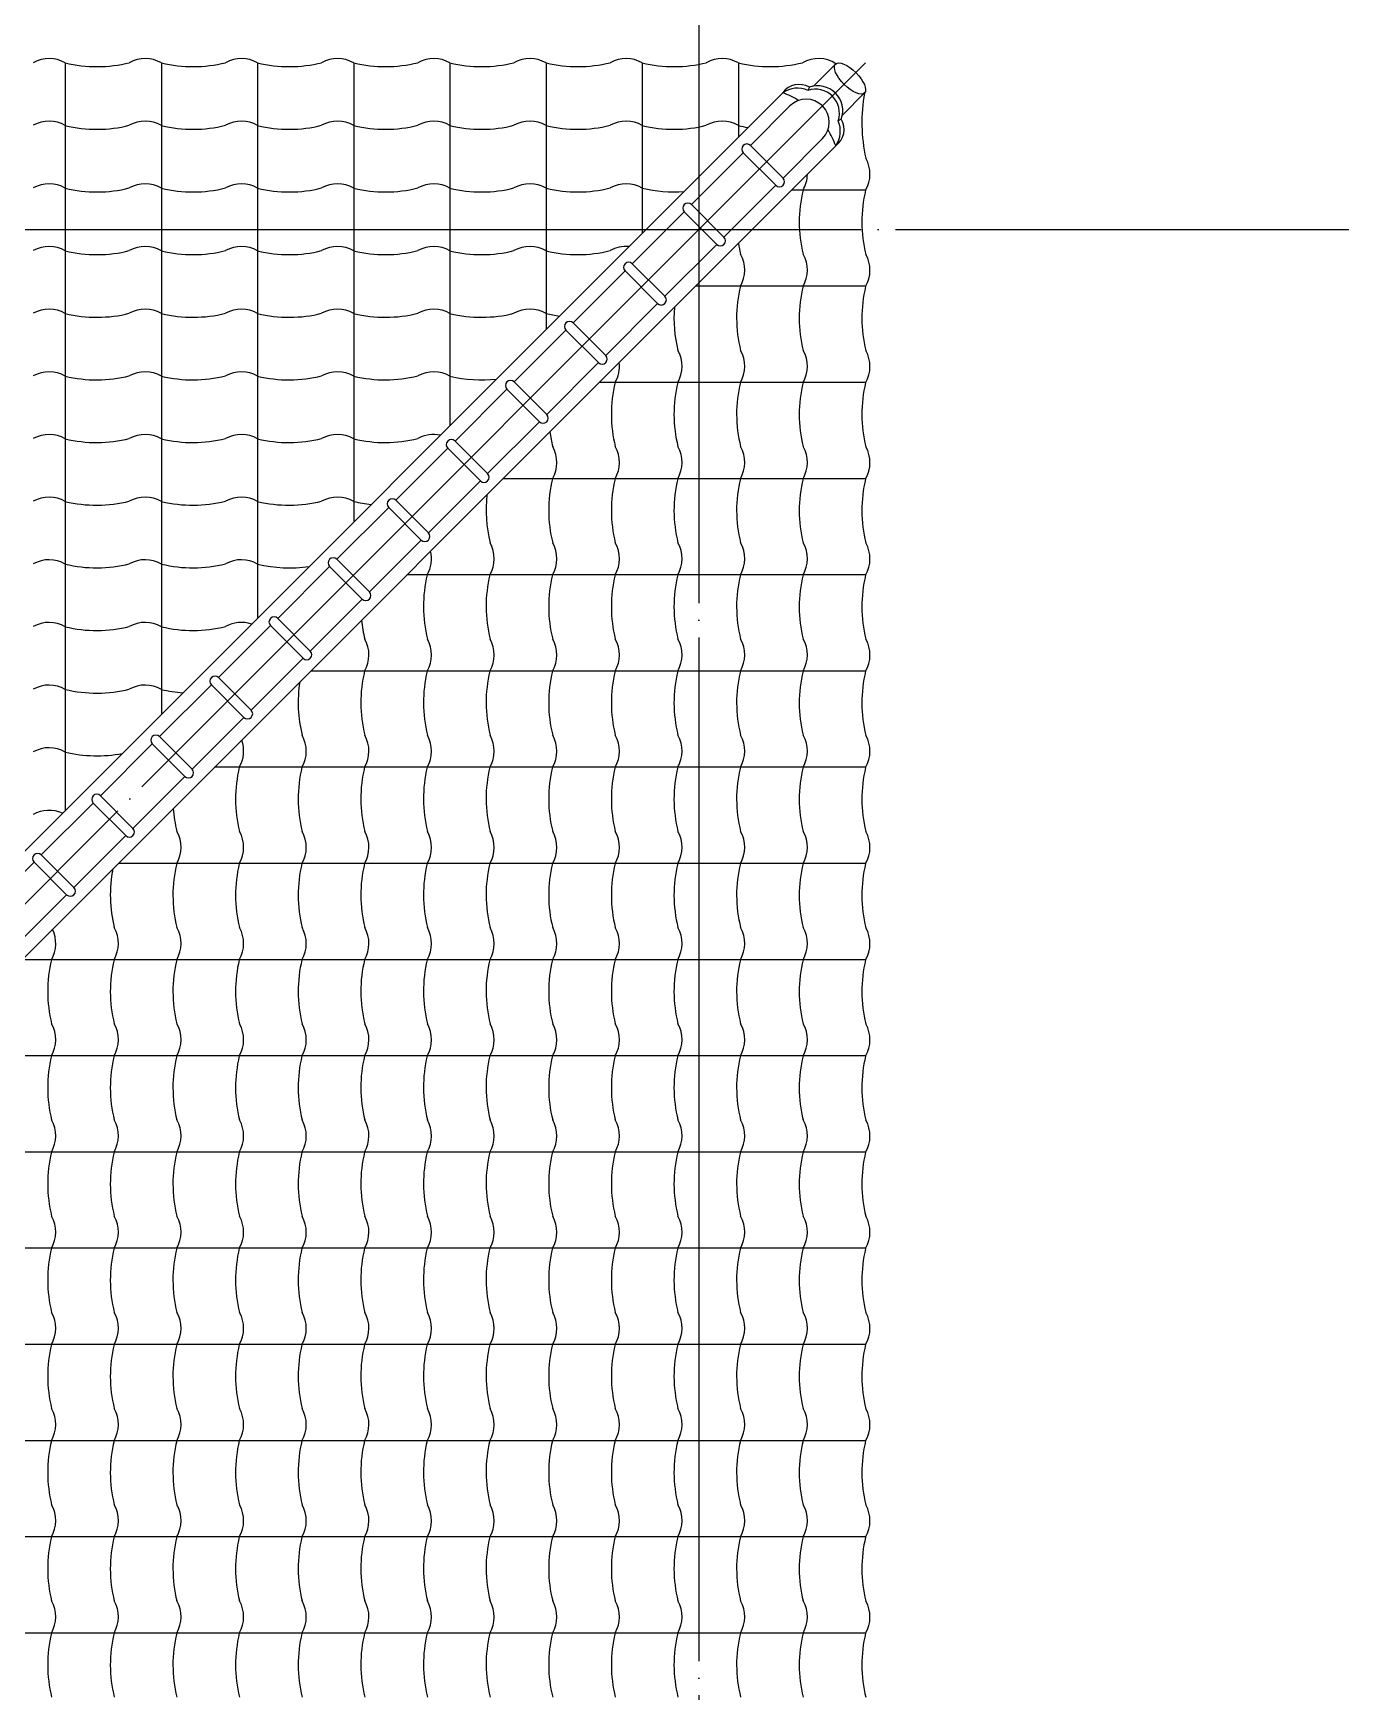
# Model space of a CAD drawing. Extents: x 383128 to 416768, y -129942 to -106182.
# Drawn here: x 408708 to 412565, y -118365 to -113504 of the extents above; entities that cross this region are included whole.
import ezdxf

# ---------------------------------------------------------------- set-up
doc = ezdxf.new("R2010")
doc.units = 0
doc.header["$LTSCALE"] = 50
doc.header["$MEASUREMENT"] = 0
doc.linetypes.add('CEN', pattern=[62, 60, -1, 0, -1])
for name, color, linetype in [('CEN', 1, 'CEN'), ('HAT', 5, 'CONTINUOUS'), ('WALLI', 4, 'CONTINUOUS'), ('WID', 4, 'CONTINUOUS')]:
    doc.layers.add(name, color=color, linetype=linetype)

msp = doc.modelspace()

# ---------------------------------------------------------------- linework, layer by layer
at = {"layer": 'CEN'}
for p, q in [((410659.96789, -112174.75505), (410659.96789, -124774.75505)), ((411148.52848, -113591.19446), (406264.96789, -118474.75505)), ((389534.96789, -114079.75505), (412564.96789, -114079.75505))]:
    msp.add_line(p, q, dxfattribs=at)
at = {"layer": 'HAT'}
for centre, radius, start, end in [((408754.70283, -113857.53961), 95.46458, 60.08643868, 119.16121863), ((408894.9398, -113391.61349), 394.21657, 256.41008733, 283.96702935), ((409036.60619, -113857.53961), 95.46458, 60.08643868, 119.16121863), ((409176.84316, -113391.61349), 394.21657, 256.41008733, 283.96702935), ((409318.50956, -113857.53961), 95.46458, 60.08643868, 119.16121863), ((409458.74652, -113391.61349), 394.21657, 256.41008733, 283.96702935), ((409600.41292, -113857.53961), 95.46458, 60.08643868, 119.16121863), ((409740.64988, -113391.61349), 394.21657, 256.41008733, 283.96702935), ((409882.31628, -113857.53961), 95.46458, 60.08643868, 119.16121863), ((410022.55325, -113391.61349), 394.21657, 256.41008733, 283.96702935), ((410164.21964, -113857.53961), 95.46458, 60.08643868, 119.16121863), ((410304.45661, -113391.61349), 394.21657, 256.41008733, 283.96702935), ((410446.123, -113857.53961), 95.46458, 60.08643868, 119.16121863), ((410586.35997, -113391.61349), 394.21657, 256.41008733, 283.96702935), ((410728.02636, -113857.53961), 95.46458, 60.08643868, 119.16121863), ((410868.26333, -113391.61349), 394.21657, 256.41008733, 260.56781732), ((410882.18333, -113916.48156), 95.46458, 330.08643868, 359.30133782), ((408754.70283, -114041.1381), 95.46458, 60.08643868, 119.16121863), ((408894.9398, -113575.21198), 394.21657, 256.41008733, 283.96702935), ((409036.60619, -114041.1381), 95.46458, 60.08643868, 119.16121863), ((409176.84316, -113575.21198), 394.21657, 256.41008733, 283.96702935), ((409318.50956, -114041.1381), 95.46458, 60.08643868, 119.16121863), ((409458.74652, -113575.21198), 394.21657, 256.41008733, 283.96702935), ((409600.41292, -114041.1381), 95.46458, 60.08643868, 119.16121863), ((409740.64988, -113575.21198), 394.21657, 256.41008733, 283.96702935), ((409882.31628, -114041.1381), 95.46458, 60.08643868, 119.16121863), ((410022.55325, -113575.21198), 394.21657, 256.41008733, 283.96702935), ((410164.21964, -114041.1381), 95.46458, 60.08643868, 119.16121863), ((410304.45661, -113575.21198), 394.21657, 256.41008733, 283.96702935), ((410446.123, -114041.1381), 95.46458, 60.08643868, 119.16121863), ((410586.35997, -113575.21198), 394.21657, 256.41008733, 274.28782497), ((411348.10945, -114056.71853), 394.21657, 166.41008733, 193.96702935), ((411164.51096, -114056.71853), 394.21657, 189.22212161, 193.96702935), ((408754.70283, -114224.73658), 95.46458, 60.08643868, 119.16121863), ((408894.9398, -113758.81046), 394.21657, 256.41008733, 283.96702935), ((409036.60619, -114224.73658), 95.46458, 60.08643868, 119.16121863), ((409176.84316, -113758.81046), 394.21657, 256.41008733, 283.96702935), ((409318.50956, -114224.73658), 95.46458, 60.08643868, 119.16121863), ((409458.74652, -113758.81046), 394.21657, 256.41008733, 283.96702935), ((409600.41292, -114224.73658), 95.46458, 60.08643868, 119.16121863), ((409740.64988, -113758.81046), 394.21657, 256.41008733, 283.96702935), ((409882.31628, -114224.73658), 95.46458, 60.08643868, 119.16121863), ((410022.55325, -113758.81046), 394.21657, 256.41008733, 283.96702935), ((410164.21964, -114224.73658), 95.46458, 60.08643868, 119.16121863), ((410304.45661, -113758.81046), 394.21657, 256.41008733, 283.96702935), ((410446.123, -114224.73658), 95.46458, 84.9552018, 119.16121863), ((410698.58485, -114198.38492), 95.46458, 330.08643868, 29.16121863), ((410882.18333, -114198.38492), 95.46458, 330.08643868, 29.16121863), ((411164.51096, -114338.62189), 394.21657, 166.41008733, 193.96702935), ((411348.10945, -114338.62189), 394.21657, 166.41008733, 193.96702935), ((408754.70283, -114408.33506), 95.46458, 60.08643868, 119.16121863), ((409036.60619, -114408.33506), 95.46458, 60.08643868, 119.16121863), ((409318.50956, -114408.33506), 95.46458, 60.08643868, 119.16121863), ((409600.41292, -114408.33506), 95.46458, 60.08643868, 119.16121863), ((409882.31628, -114408.33506), 95.46458, 60.08643868, 119.16121863), ((410164.21964, -114408.33506), 95.46458, 60.08643868, 119.16121863), ((410980.91248, -114338.62189), 394.21657, 175.44985476, 193.96702935), ((408894.9398, -113942.40895), 394.21657, 256.41008733, 283.96702935), ((409176.84316, -113942.40895), 394.21657, 256.41008733, 283.96702935), ((409458.74652, -113942.40895), 394.21657, 256.41008733, 283.96702935), ((409740.64988, -113942.40895), 394.21657, 256.41008733, 283.96702935), ((410022.55325, -113942.40895), 394.21657, 256.41008733, 283.96702935), ((410304.45661, -113942.40895), 394.21657, 256.41008733, 262.2291656), ((410514.98636, -114480.28828), 95.46458, 330.08643868, 29.16121863), ((410698.58485, -114480.28828), 95.46458, 330.08643868, 29.16121863), ((410882.18333, -114480.28828), 95.46458, 330.08643868, 29.16121863), ((408754.70283, -114591.93355), 95.46458, 60.08643868, 119.16121863), ((408894.9398, -114126.00743), 394.21657, 256.41008733, 283.96702935), ((409036.60619, -114591.93355), 95.46458, 60.08643868, 119.16121863), ((409176.84316, -114126.00743), 394.21657, 256.41008733, 283.96702935), ((409318.50956, -114591.93355), 95.46458, 60.08643868, 119.16121863), ((409458.74652, -114126.00743), 394.21657, 256.41008733, 283.96702935), ((409600.41292, -114591.93355), 95.46458, 60.08643868, 119.16121863), ((409740.64988, -114126.00743), 394.21657, 256.41008733, 283.96702935), ((409882.31628, -114591.93355), 95.46458, 60.08643868, 119.16121863), ((410022.55325, -114126.00743), 394.21657, 256.41008733, 276.38288586), ((410331.38788, -114480.28828), 95.46458, 330.08643868, 6.73482996), ((410797.31399, -114620.52525), 394.21657, 166.41008733, 193.96702935), ((410980.91248, -114620.52525), 394.21657, 166.41008733, 193.96702935), ((411164.51096, -114620.52525), 394.21657, 166.41008733, 193.96702935), ((411348.10945, -114620.52525), 394.21657, 166.41008733, 193.96702935), ((408754.70283, -114775.53203), 95.46458, 60.08643868, 119.16121863), ((408894.9398, -114309.60592), 394.21657, 256.41008733, 283.96702935), ((409036.60619, -114775.53203), 95.46458, 60.08643868, 119.16121863), ((409176.84316, -114309.60592), 394.21657, 256.41008733, 283.96702935), ((409318.50956, -114775.53203), 95.46458, 60.08643868, 119.16121863), ((409458.74652, -114309.60592), 394.21657, 256.41008733, 283.96702935), ((409600.41292, -114775.53203), 95.46458, 60.08643868, 119.16121863), ((409740.64988, -114309.60592), 394.21657, 256.41008733, 283.96702935), ((409882.31628, -114775.53203), 95.46458, 78.08029952, 119.16121863), ((410613.71551, -114620.52525), 394.21657, 187.55620997, 193.96702935), ((410147.78939, -114762.19164), 95.46458, 330.08643868, 29.16121863), ((410331.38788, -114762.19164), 95.46458, 330.08643868, 29.16121863), ((410514.98636, -114762.19164), 95.46458, 330.08643868, 29.16121863), ((410698.58485, -114762.19164), 95.46458, 330.08643868, 29.16121863), ((410882.18333, -114762.19164), 95.46458, 330.08643868, 29.16121863), ((410430.11703, -114902.42861), 394.21657, 173.34287122, 193.96702935), ((410613.71551, -114902.42861), 394.21657, 166.41008733, 193.96702935), ((410797.31399, -114902.42861), 394.21657, 166.41008733, 193.96702935), ((410980.91248, -114902.42861), 394.21657, 166.41008733, 193.96702935), ((411164.51096, -114902.42861), 394.21657, 166.41008733, 193.96702935), ((411348.10945, -114902.42861), 394.21657, 166.41008733, 193.96702935), ((408754.70283, -114959.13052), 95.46458, 60.08643868, 119.16121863), ((408894.9398, -114493.2044), 394.21657, 256.41008733, 283.96702935), ((409036.60619, -114959.13052), 95.46458, 60.08643868, 119.16121863), ((409176.84316, -114493.2044), 394.21657, 256.41008733, 283.96702935), ((409318.50956, -114959.13052), 95.46458, 60.08643868, 119.16121863), ((409458.74652, -114493.2044), 394.21657, 256.41008733, 283.96702935), ((409600.41292, -114959.13052), 95.46458, 60.08643868, 119.16121863), ((409740.64988, -114493.2044), 394.21657, 256.41008733, 263.92796529), ((409964.19091, -115044.09501), 95.46458, 330.08643868, 29.16121863), ((410147.78939, -115044.09501), 95.46458, 330.08643868, 29.16121863), ((410331.38788, -115044.09501), 95.46458, 330.08643868, 29.16121863), ((410514.98636, -115044.09501), 95.46458, 330.08643868, 29.16121863), ((410698.58485, -115044.09501), 95.46458, 330.08643868, 29.16121863), ((410882.18333, -115044.09501), 95.46458, 330.08643868, 29.16121863), ((408754.70283, -115142.729), 95.46458, 60.08643868, 119.16121863), ((409036.60619, -115142.729), 95.46458, 60.08643868, 119.16121863), ((409318.50956, -115142.729), 95.46458, 60.08643868, 119.16121863), ((409780.59242, -115044.09501), 95.46458, 330.08643868, 13.47118662), ((408894.9398, -114676.80288), 394.21657, 256.41008733, 283.96702935), ((409176.84316, -114676.80288), 394.21657, 256.41008733, 283.96702935), ((409458.74652, -114676.80288), 394.21657, 256.41008733, 278.57863097), ((410246.51854, -115184.33197), 394.21657, 166.41008733, 193.96702935), ((410430.11703, -115184.33197), 394.21657, 166.41008733, 193.96702935), ((410613.71551, -115184.33197), 394.21657, 166.41008733, 193.96702935), ((410797.31399, -115184.33197), 394.21657, 166.41008733, 193.96702935), ((410980.91248, -115184.33197), 394.21657, 166.41008733, 193.96702935), ((411164.51096, -115184.33197), 394.21657, 166.41008733, 193.96702935), ((411348.10945, -115184.33197), 394.21657, 166.41008733, 193.96702935), ((408754.70283, -115326.32749), 95.46458, 60.08643868, 119.16121863), ((408894.9398, -114860.40137), 394.21657, 256.41008733, 283.96702935), ((409036.60619, -115326.32749), 95.46458, 60.08643868, 119.16121863), ((409176.84316, -114860.40137), 394.21657, 256.41008733, 283.96702935), ((409318.50956, -115326.32749), 95.46458, 71.70771678, 119.16121863), ((410062.92006, -115184.33197), 394.21657, 185.85233788, 193.96702935), ((409596.99394, -115325.99837), 95.46458, 330.08643868, 29.16121863), ((409780.59242, -115325.99837), 95.46458, 330.08643868, 29.16121863), ((409964.19091, -115325.99837), 95.46458, 330.08643868, 29.16121863), ((410147.78939, -115325.99837), 95.46458, 330.08643868, 29.16121863), ((410331.38788, -115325.99837), 95.46458, 330.08643868, 29.16121863), ((410514.98636, -115325.99837), 95.46458, 330.08643868, 29.16121863), ((410698.58485, -115325.99837), 95.46458, 330.08643868, 29.16121863), ((410882.18333, -115325.99837), 95.46458, 330.08643868, 29.16121863), ((410062.92006, -115466.23534), 394.21657, 166.41008733, 193.96702935), ((410246.51854, -115466.23534), 394.21657, 166.41008733, 193.96702935), ((410430.11703, -115466.23534), 394.21657, 166.41008733, 193.96702935), ((410613.71551, -115466.23534), 394.21657, 166.41008733, 193.96702935), ((410797.31399, -115466.23534), 394.21657, 166.41008733, 193.96702935), ((410980.91248, -115466.23534), 394.21657, 166.41008733, 193.96702935), ((411164.51096, -115466.23534), 394.21657, 166.41008733, 193.96702935), ((411348.10945, -115466.23534), 394.21657, 166.41008733, 193.96702935), ((408754.70283, -115509.92597), 95.46458, 60.08643868, 119.16121863), ((408894.9398, -115043.99985), 394.21657, 256.41008733, 283.96702935), ((409036.60619, -115509.92597), 95.46458, 60.08643868, 119.16121863), ((409176.84316, -115043.99985), 394.21657, 256.41008733, 265.66847489), ((409879.32157, -115466.23534), 394.21657, 171.13296679, 193.96702935), ((409229.79697, -115607.90173), 95.46458, 330.08643868, 19.75101553), ((409413.39546, -115607.90173), 95.46458, 330.08643868, 29.16121863), ((409596.99394, -115607.90173), 95.46458, 330.08643868, 29.16121863), ((409780.59242, -115607.90173), 95.46458, 330.08643868, 29.16121863), ((409964.19091, -115607.90173), 95.46458, 330.08643868, 29.16121863), ((410147.78939, -115607.90173), 95.46458, 330.08643868, 29.16121863), ((410331.38788, -115607.90173), 95.46458, 330.08643868, 29.16121863), ((410514.98636, -115607.90173), 95.46458, 330.08643868, 29.16121863), ((410698.58485, -115607.90173), 95.46458, 330.08643868, 29.16121863), ((410882.18333, -115607.90173), 95.46458, 330.08643868, 29.16121863), ((408754.70283, -115693.52445), 95.46458, 60.08643868, 119.16121863), ((408894.9398, -115227.59834), 394.21657, 256.41008733, 280.89493332), ((409695.72309, -115748.1387), 394.21657, 166.41008733, 193.96702935), ((409879.32157, -115748.1387), 394.21657, 166.41008733, 193.96702935), ((410062.92006, -115748.1387), 394.21657, 166.41008733, 193.96702935), ((410246.51854, -115748.1387), 394.21657, 166.41008733, 193.96702935), ((410430.11703, -115748.1387), 394.21657, 166.41008733, 193.96702935), ((410613.71551, -115748.1387), 394.21657, 166.41008733, 193.96702935), ((410797.31399, -115748.1387), 394.21657, 166.41008733, 193.96702935), ((410980.91248, -115748.1387), 394.21657, 166.41008733, 193.96702935), ((411164.51096, -115748.1387), 394.21657, 166.41008733, 193.96702935), ((411348.10945, -115748.1387), 394.21657, 166.41008733, 193.96702935), ((409512.12461, -115748.1387), 394.21657, 184.1061646, 193.96702935), ((408754.70283, -115877.12294), 95.46458, 65.67488357, 119.16121863), ((409046.19849, -115889.80509), 95.46458, 330.08643868, 29.16121863), ((409229.79697, -115889.80509), 95.46458, 330.08643868, 29.16121863), ((409413.39546, -115889.80509), 95.46458, 330.08643868, 29.16121863), ((409596.99394, -115889.80509), 95.46458, 330.08643868, 29.16121863), ((409780.59242, -115889.80509), 95.46458, 330.08643868, 29.16121863), ((409964.19091, -115889.80509), 95.46458, 330.08643868, 29.16121863), ((410147.78939, -115889.80509), 95.46458, 330.08643868, 29.16121863), ((410331.38788, -115889.80509), 95.46458, 330.08643868, 29.16121863), ((410514.98636, -115889.80509), 95.46458, 330.08643868, 29.16121863), ((410698.58485, -115889.80509), 95.46458, 330.08643868, 29.16121863), ((410882.18333, -115889.80509), 95.46458, 330.08643868, 29.16121863), ((409328.52612, -116030.04206), 394.21657, 168.79952584, 193.96702935), ((409512.12461, -116030.04206), 394.21657, 166.41008733, 193.96702935), ((409695.72309, -116030.04206), 394.21657, 166.41008733, 193.96702935), ((409879.32157, -116030.04206), 394.21657, 166.41008733, 193.96702935), ((410062.92006, -116030.04206), 394.21657, 166.41008733, 193.96702935), ((410246.51854, -116030.04206), 394.21657, 166.41008733, 193.96702935), ((410430.11703, -116030.04206), 394.21657, 166.41008733, 193.96702935), ((410613.71551, -116030.04206), 394.21657, 166.41008733, 193.96702935), ((410797.31399, -116030.04206), 394.21657, 166.41008733, 193.96702935), ((410980.91248, -116030.04206), 394.21657, 166.41008733, 193.96702935), ((411164.51096, -116030.04206), 394.21657, 166.41008733, 193.96702935), ((411348.10945, -116030.04206), 394.21657, 166.41008733, 193.96702935), ((408679.00152, -116171.70845), 95.46458, 330.08643868, 25.72041198), ((408862.6, -116171.70845), 95.46458, 330.08643868, 29.16121863), ((409046.19849, -116171.70845), 95.46458, 330.08643868, 29.16121863), ((409229.79697, -116171.70845), 95.46458, 330.08643868, 29.16121863), ((409413.39546, -116171.70845), 95.46458, 330.08643868, 29.16121863), ((409596.99394, -116171.70845), 95.46458, 330.08643868, 29.16121863), ((409780.59242, -116171.70845), 95.46458, 330.08643868, 29.16121863), ((409964.19091, -116171.70845), 95.46458, 330.08643868, 29.16121863), ((410147.78939, -116171.70845), 95.46458, 330.08643868, 29.16121863), ((410331.38788, -116171.70845), 95.46458, 330.08643868, 29.16121863), ((410514.98636, -116171.70845), 95.46458, 330.08643868, 29.16121863), ((410698.58485, -116171.70845), 95.46458, 330.08643868, 29.16121863), ((410882.18333, -116171.70845), 95.46458, 330.08643868, 29.16121863), ((409144.92764, -116311.94542), 394.21657, 166.41008733, 193.96702935), ((409328.52612, -116311.94542), 394.21657, 166.41008733, 193.96702935), ((409512.12461, -116311.94542), 394.21657, 166.41008733, 193.96702935), ((409695.72309, -116311.94542), 394.21657, 166.41008733, 193.96702935), ((409879.32157, -116311.94542), 394.21657, 166.41008733, 193.96702935), ((410062.92006, -116311.94542), 394.21657, 166.41008733, 193.96702935), ((410246.51854, -116311.94542), 394.21657, 166.41008733, 193.96702935), ((410430.11703, -116311.94542), 394.21657, 166.41008733, 193.96702935), ((410613.71551, -116311.94542), 394.21657, 166.41008733, 193.96702935), ((410797.31399, -116311.94542), 394.21657, 166.41008733, 193.96702935), ((410980.91248, -116311.94542), 394.21657, 166.41008733, 193.96702935), ((411164.51096, -116311.94542), 394.21657, 166.41008733, 193.96702935), ((411348.10945, -116311.94542), 394.21657, 166.41008733, 193.96702935), ((408679.00152, -116453.61182), 95.46458, 330.08643868, 29.16121863), ((408862.6, -116453.61182), 95.46458, 330.08643868, 29.16121863), ((409046.19849, -116453.61182), 95.46458, 330.08643868, 29.16121863), ((409229.79697, -116453.61182), 95.46458, 330.08643868, 29.16121863), ((409413.39546, -116453.61182), 95.46458, 330.08643868, 29.16121863), ((409596.99394, -116453.61182), 95.46458, 330.08643868, 29.16121863), ((409780.59242, -116453.61182), 95.46458, 330.08643868, 29.16121863), ((409964.19091, -116453.61182), 95.46458, 330.08643868, 29.16121863), ((410147.78939, -116453.61182), 95.46458, 330.08643868, 29.16121863), ((410331.38788, -116453.61182), 95.46458, 330.08643868, 29.16121863), ((410514.98636, -116453.61182), 95.46458, 330.08643868, 29.16121863), ((410698.58485, -116453.61182), 95.46458, 330.08643868, 29.16121863), ((410882.18333, -116453.61182), 95.46458, 330.08643868, 29.16121863), ((409144.92764, -116593.84878), 394.21657, 166.41008733, 193.96702935), ((409328.52612, -116593.84878), 394.21657, 166.41008733, 193.96702935), ((409512.12461, -116593.84878), 394.21657, 166.41008733, 193.96702935), ((409695.72309, -116593.84878), 394.21657, 166.41008733, 193.96702935), ((409879.32157, -116593.84878), 394.21657, 166.41008733, 193.96702935), ((410062.92006, -116593.84878), 394.21657, 166.41008733, 193.96702935), ((410246.51854, -116593.84878), 394.21657, 166.41008733, 193.96702935), ((410430.11703, -116593.84878), 394.21657, 166.41008733, 193.96702935), ((410613.71551, -116593.84878), 394.21657, 166.41008733, 193.96702935), ((410797.31399, -116593.84878), 394.21657, 166.41008733, 193.96702935), ((410980.91248, -116593.84878), 394.21657, 166.41008733, 193.96702935), ((411164.51096, -116593.84878), 394.21657, 166.41008733, 193.96702935), ((411348.10945, -116593.84878), 394.21657, 166.41008733, 193.96702935), ((408679.00152, -116735.51518), 95.46458, 330.08643868, 29.16121863), ((408862.6, -116735.51518), 95.46458, 330.08643868, 29.16121863), ((409046.19849, -116735.51518), 95.46458, 330.08643868, 29.16121863), ((409229.79697, -116735.51518), 95.46458, 330.08643868, 29.16121863), ((409413.39546, -116735.51518), 95.46458, 330.08643868, 29.16121863), ((409596.99394, -116735.51518), 95.46458, 330.08643868, 29.16121863), ((409780.59242, -116735.51518), 95.46458, 330.08643868, 29.16121863), ((409964.19091, -116735.51518), 95.46458, 330.08643868, 29.16121863), ((410147.78939, -116735.51518), 95.46458, 330.08643868, 29.16121863), ((410331.38788, -116735.51518), 95.46458, 330.08643868, 29.16121863), ((410514.98636, -116735.51518), 95.46458, 330.08643868, 29.16121863), ((410698.58485, -116735.51518), 95.46458, 330.08643868, 29.16121863), ((410882.18333, -116735.51518), 95.46458, 330.08643868, 29.16121863), ((409144.92764, -116875.75214), 394.21657, 166.41008733, 193.96702935), ((409328.52612, -116875.75214), 394.21657, 166.41008733, 193.96702935), ((409512.12461, -116875.75214), 394.21657, 166.41008733, 193.96702935), ((409695.72309, -116875.75214), 394.21657, 166.41008733, 193.96702935), ((409879.32157, -116875.75214), 394.21657, 166.41008733, 193.96702935), ((410062.92006, -116875.75214), 394.21657, 166.41008733, 193.96702935), ((410246.51854, -116875.75214), 394.21657, 166.41008733, 193.96702935), ((410430.11703, -116875.75214), 394.21657, 166.41008733, 193.96702935), ((410613.71551, -116875.75214), 394.21657, 166.41008733, 193.96702935), ((410797.31399, -116875.75214), 394.21657, 166.41008733, 193.96702935), ((410980.91248, -116875.75214), 394.21657, 166.41008733, 193.96702935), ((411164.51096, -116875.75214), 394.21657, 166.41008733, 193.96702935), ((411348.10945, -116875.75214), 394.21657, 166.41008733, 193.96702935), ((408679.00152, -117017.41854), 95.46458, 330.08643868, 29.16121863), ((408862.6, -117017.41854), 95.46458, 330.08643868, 29.16121863), ((409046.19849, -117017.41854), 95.46458, 330.08643868, 29.16121863), ((409229.79697, -117017.41854), 95.46458, 330.08643868, 29.16121863), ((409413.39546, -117017.41854), 95.46458, 330.08643868, 29.16121863), ((409596.99394, -117017.41854), 95.46458, 330.08643868, 29.16121863), ((409780.59242, -117017.41854), 95.46458, 330.08643868, 29.16121863), ((409964.19091, -117017.41854), 95.46458, 330.08643868, 29.16121863), ((410147.78939, -117017.41854), 95.46458, 330.08643868, 29.16121863), ((410331.38788, -117017.41854), 95.46458, 330.08643868, 29.16121863), ((410514.98636, -117017.41854), 95.46458, 330.08643868, 29.16121863), ((410698.58485, -117017.41854), 95.46458, 330.08643868, 29.16121863), ((410882.18333, -117017.41854), 95.46458, 330.08643868, 29.16121863), ((409144.92764, -117157.65551), 394.21657, 166.41008733, 193.96702935), ((409328.52612, -117157.65551), 394.21657, 166.41008733, 193.96702935), ((409512.12461, -117157.65551), 394.21657, 166.41008733, 193.96702935), ((409695.72309, -117157.65551), 394.21657, 166.41008733, 193.96702935), ((409879.32157, -117157.65551), 394.21657, 166.41008733, 193.96702935), ((410062.92006, -117157.65551), 394.21657, 166.41008733, 193.96702935), ((410246.51854, -117157.65551), 394.21657, 166.41008733, 193.96702935), ((410430.11703, -117157.65551), 394.21657, 166.41008733, 193.96702935), ((410613.71551, -117157.65551), 394.21657, 166.41008733, 193.96702935), ((410797.31399, -117157.65551), 394.21657, 166.41008733, 193.96702935), ((410980.91248, -117157.65551), 394.21657, 166.41008733, 193.96702935), ((411164.51096, -117157.65551), 394.21657, 166.41008733, 193.96702935), ((411348.10945, -117157.65551), 394.21657, 166.41008733, 193.96702935), ((408679.00152, -117299.3219), 95.46458, 330.08643868, 29.16121863), ((408862.6, -117299.3219), 95.46458, 330.08643868, 29.16121863), ((409046.19849, -117299.3219), 95.46458, 330.08643868, 29.16121863), ((409229.79697, -117299.3219), 95.46458, 330.08643868, 29.16121863), ((409413.39546, -117299.3219), 95.46458, 330.08643868, 29.16121863), ((409596.99394, -117299.3219), 95.46458, 330.08643868, 29.16121863), ((409780.59242, -117299.3219), 95.46458, 330.08643868, 29.16121863), ((409964.19091, -117299.3219), 95.46458, 330.08643868, 29.16121863), ((410147.78939, -117299.3219), 95.46458, 330.08643868, 29.16121863), ((410331.38788, -117299.3219), 95.46458, 330.08643868, 29.16121863), ((410514.98636, -117299.3219), 95.46458, 330.08643868, 29.16121863), ((410698.58485, -117299.3219), 95.46458, 330.08643868, 29.16121863), ((410882.18333, -117299.3219), 95.46458, 330.08643868, 29.16121863), ((409144.92764, -117439.55887), 394.21657, 166.41008733, 193.96702935), ((409328.52612, -117439.55887), 394.21657, 166.41008733, 193.96702935), ((409512.12461, -117439.55887), 394.21657, 166.41008733, 193.96702935), ((409695.72309, -117439.55887), 394.21657, 166.41008733, 193.96702935), ((409879.32157, -117439.55887), 394.21657, 166.41008733, 193.96702935), ((410062.92006, -117439.55887), 394.21657, 166.41008733, 193.96702935), ((410246.51854, -117439.55887), 394.21657, 166.41008733, 193.96702935), ((410430.11703, -117439.55887), 394.21657, 166.41008733, 193.96702935), ((410613.71551, -117439.55887), 394.21657, 166.41008733, 193.96702935), ((410797.31399, -117439.55887), 394.21657, 166.41008733, 193.96702935), ((410980.91248, -117439.55887), 394.21657, 166.41008733, 193.96702935), ((411164.51096, -117439.55887), 394.21657, 166.41008733, 193.96702935), ((411348.10945, -117439.55887), 394.21657, 166.41008733, 193.96702935), ((408679.00152, -117581.22526), 95.46458, 330.08643868, 29.16121863), ((408862.6, -117581.22526), 95.46458, 330.08643868, 29.16121863), ((409046.19849, -117581.22526), 95.46458, 330.08643868, 29.16121863), ((409229.79697, -117581.22526), 95.46458, 330.08643868, 29.16121863), ((409413.39546, -117581.22526), 95.46458, 330.08643868, 29.16121863), ((409596.99394, -117581.22526), 95.46458, 330.08643868, 29.16121863), ((409780.59242, -117581.22526), 95.46458, 330.08643868, 29.16121863), ((409964.19091, -117581.22526), 95.46458, 330.08643868, 29.16121863), ((410147.78939, -117581.22526), 95.46458, 330.08643868, 29.16121863), ((410331.38788, -117581.22526), 95.46458, 330.08643868, 29.16121863), ((410514.98636, -117581.22526), 95.46458, 330.08643868, 29.16121863), ((410698.58485, -117581.22526), 95.46458, 330.08643868, 29.16121863), ((410882.18333, -117581.22526), 95.46458, 330.08643868, 29.16121863), ((409144.92764, -117721.46223), 394.21657, 166.41008733, 193.96702935), ((409328.52612, -117721.46223), 394.21657, 166.41008733, 193.96702935), ((409512.12461, -117721.46223), 394.21657, 166.41008733, 193.96702935), ((409695.72309, -117721.46223), 394.21657, 166.41008733, 193.96702935), ((409879.32157, -117721.46223), 394.21657, 166.41008733, 193.96702935), ((410062.92006, -117721.46223), 394.21657, 166.41008733, 193.96702935), ((410246.51854, -117721.46223), 394.21657, 166.41008733, 193.96702935), ((410430.11703, -117721.46223), 394.21657, 166.41008733, 193.96702935), ((410613.71551, -117721.46223), 394.21657, 166.41008733, 193.96702935), ((410797.31399, -117721.46223), 394.21657, 166.41008733, 193.96702935), ((410980.91248, -117721.46223), 394.21657, 166.41008733, 193.96702935), ((411164.51096, -117721.46223), 394.21657, 166.41008733, 193.96702935), ((411348.10945, -117721.46223), 394.21657, 166.41008733, 193.96702935), ((408679.00152, -117863.12862), 95.46458, 330.08643868, 29.16121863), ((408862.6, -117863.12862), 95.46458, 330.08643868, 29.16121863), ((409046.19849, -117863.12862), 95.46458, 330.08643868, 29.16121863), ((409229.79697, -117863.12862), 95.46458, 330.08643868, 29.16121863), ((409413.39546, -117863.12862), 95.46458, 330.08643868, 29.16121863), ((409596.99394, -117863.12862), 95.46458, 330.08643868, 29.16121863), ((409780.59242, -117863.12862), 95.46458, 330.08643868, 29.16121863), ((409964.19091, -117863.12862), 95.46458, 330.08643868, 29.16121863), ((410147.78939, -117863.12862), 95.46458, 330.08643868, 29.16121863), ((410331.38788, -117863.12862), 95.46458, 330.08643868, 29.16121863), ((410514.98636, -117863.12862), 95.46458, 330.08643868, 29.16121863), ((410698.58485, -117863.12862), 95.46458, 330.08643868, 29.16121863), ((410882.18333, -117863.12862), 95.46458, 330.08643868, 29.16121863), ((409144.92764, -118003.36559), 394.21657, 166.41008733, 193.96702935), ((409328.52612, -118003.36559), 394.21657, 166.41008733, 193.96702935), ((409512.12461, -118003.36559), 394.21657, 166.41008733, 193.96702935), ((409695.72309, -118003.36559), 394.21657, 166.41008733, 193.96702935), ((409879.32157, -118003.36559), 394.21657, 166.41008733, 193.96702935), ((410062.92006, -118003.36559), 394.21657, 166.41008733, 193.96702935), ((410246.51854, -118003.36559), 394.21657, 166.41008733, 193.96702935), ((410430.11703, -118003.36559), 394.21657, 166.41008733, 193.96702935), ((410613.71551, -118003.36559), 394.21657, 166.41008733, 193.96702935), ((410797.31399, -118003.36559), 394.21657, 166.41008733, 193.96702935), ((410980.91248, -118003.36559), 394.21657, 166.41008733, 193.96702935), ((411164.51096, -118003.36559), 394.21657, 166.41008733, 193.96702935), ((411348.10945, -118003.36559), 394.21657, 166.41008733, 193.96702935), ((408679.00152, -118145.03199), 95.46458, 330.08643868, 29.16121863), ((408862.6, -118145.03199), 95.46458, 330.08643868, 29.16121863), ((409046.19849, -118145.03199), 95.46458, 330.08643868, 29.16121863), ((409229.79697, -118145.03199), 95.46458, 330.08643868, 29.16121863), ((409413.39546, -118145.03199), 95.46458, 330.08643868, 29.16121863), ((409596.99394, -118145.03199), 95.46458, 330.08643868, 29.16121863), ((409780.59242, -118145.03199), 95.46458, 330.08643868, 29.16121863), ((409964.19091, -118145.03199), 95.46458, 330.08643868, 29.16121863), ((410147.78939, -118145.03199), 95.46458, 330.08643868, 29.16121863), ((410331.38788, -118145.03199), 95.46458, 330.08643868, 29.16121863), ((410514.98636, -118145.03199), 95.46458, 330.08643868, 29.16121863), ((410698.58485, -118145.03199), 95.46458, 330.08643868, 29.16121863), ((410882.18333, -118145.03199), 95.46458, 330.08643868, 29.16121863), ((409144.92764, -118285.26895), 394.21657, 166.41008733, 193.96702935), ((409328.52612, -118285.26895), 394.21657, 166.41008733, 193.96702935), ((409512.12461, -118285.26895), 394.21657, 166.41008733, 193.96702935), ((409695.72309, -118285.26895), 394.21657, 166.41008733, 193.96702935), ((409879.32157, -118285.26895), 394.21657, 166.41008733, 193.96702935), ((410062.92006, -118285.26895), 394.21657, 166.41008733, 193.96702935), ((410246.51854, -118285.26895), 394.21657, 166.41008733, 193.96702935), ((410430.11703, -118285.26895), 394.21657, 166.41008733, 193.96702935), ((410613.71551, -118285.26895), 394.21657, 166.41008733, 193.96702935), ((410797.31399, -118285.26895), 394.21657, 166.41008733, 193.96702935), ((410980.91248, -118285.26895), 394.21657, 166.41008733, 193.96702935), ((411164.51096, -118285.26895), 394.21657, 166.41008733, 193.96702935), ((411348.10945, -118285.26895), 394.21657, 166.41008733, 193.96702935)]:
    msp.add_arc(centre, radius, start, end, dxfattribs=at)
at = {"layer": 'WALLI'}
for p, q in [((410905.43757, -113678.72188), (406219.4044, -118364.75505)), ((410983.50699, -113662.70098), (410979.11146, -113671.68314)), ((410926.7713, -113717.49223), (410811.00646, -113833.25707)), ((411077.02197, -113756.21595), (411068.0398, -113760.61148)), ((411061.00106, -113834.28538), (406530.53138, -118364.75505)), ((410811.00646, -113833.25707), (410906.46588, -113928.71648)), ((411022.23071, -113812.95164), (410906.46588, -113928.71648)), ((410789.79326, -113854.47027), (410637.7653, -114006.49823)), ((410789.79326, -113854.47027), (410885.25267, -113949.92969)), ((410885.25267, -113949.92969), (410733.22471, -114101.95764)), ((410616.5521, -114027.71143), (410464.52414, -114179.73939)), ((410616.5521, -114027.71143), (410712.01151, -114123.17085)), ((410637.7653, -114006.49823), (410733.22471, -114101.95764)), ((410712.01151, -114123.17085), (410559.98355, -114275.1988)), ((410443.31093, -114200.95259), (410291.28298, -114352.98055)), ((410443.31093, -114200.95259), (410538.77035, -114296.41201)), ((410464.52414, -114179.73939), (410559.98355, -114275.1988)), ((410538.77035, -114296.41201), (410386.74239, -114448.43997)), ((410291.28298, -114352.98055), (410386.74239, -114448.43997)), ((410270.06977, -114374.19375), (410118.04181, -114526.22171)), ((410270.06977, -114374.19375), (410365.52919, -114469.65317)), ((410365.52919, -114469.65317), (410213.50123, -114621.68113)), ((410096.82861, -114547.43492), (409944.80065, -114699.46287)), ((410096.82861, -114547.43492), (410192.28803, -114642.89433)), ((410118.04181, -114526.22171), (410213.50123, -114621.68113)), ((410192.28803, -114642.89433), (410040.26007, -114794.92229)), ((409944.80065, -114699.46287), (410040.26007, -114794.92229)), ((409923.58745, -114720.67608), (409771.55949, -114872.70403)), ((409923.58745, -114720.67608), (410019.04687, -114816.13549)), ((410019.04687, -114816.13549), (409867.01891, -114968.16345)), ((409750.34629, -114893.91724), (409598.31833, -115045.9452)), ((409750.34629, -114893.91724), (409845.8057, -114989.37665)), ((409771.55949, -114872.70403), (409867.01891, -114968.16345)), ((409845.8057, -114989.37665), (409693.77775, -115141.40461)), ((409598.31833, -115045.9452), (409693.77775, -115141.40461)), ((409577.10513, -115067.1584), (409425.07717, -115219.18636)), ((409577.10513, -115067.1584), (409672.56454, -115162.61782)), ((409672.56454, -115162.61782), (409520.53658, -115314.64577)), ((409403.86397, -115240.39956), (409251.83601, -115392.42752)), ((409403.86397, -115240.39956), (409499.32338, -115335.85898)), ((409425.07717, -115219.18636), (409520.53658, -115314.64577)), ((409499.32338, -115335.85898), (409347.29542, -115487.88693)), ((409230.6228, -115413.64072), (409078.59485, -115565.66868)), ((409230.6228, -115413.64072), (409326.08222, -115509.10014)), ((409251.83601, -115392.42752), (409347.29542, -115487.88693)), ((409326.08222, -115509.10014), (409174.05426, -115661.1281)), ((409078.59485, -115565.66868), (409174.05426, -115661.1281)), ((409057.38164, -115586.88188), (408905.35368, -115738.90984)), ((409057.38164, -115586.88188), (409152.84106, -115682.3413)), ((409152.84106, -115682.3413), (409000.8131, -115834.36926)), ((408884.14048, -115760.12305), (408732.11252, -115912.151)), ((408884.14048, -115760.12305), (408979.5999, -115855.58246)), ((408905.35368, -115738.90984), (409000.8131, -115834.36926)), ((408979.5999, -115855.58246), (408827.57194, -116007.61042)), ((408732.11252, -115912.151), (408827.57194, -116007.61042)), ((408710.89932, -115933.36421), (408558.87136, -116085.39216)), ((408710.89932, -115933.36421), (408806.35874, -116028.82362)), ((408806.35874, -116028.82362), (408654.33078, -116180.85158))]:
    msp.add_line(p, q, dxfattribs=at)
for centre, radius, start, end in [((410953.26323, -113713.54948), 59.16295, 59.25659034, 143.93715056), ((410948.68831, -113742.33521), 76.92388, 66.70303831, 124.21181091), ((410815.53235, -113924.19059), 261.41507, 58.43528651, 69.88426928), ((411001.39611, -113738.32684), 70.27081, 341.51084156, 108.48915844), ((411008.46539, -113731.25755), 72.95838, 339.99568407, 110.00431594), ((410974.50101, -113765.22194), 67.5, 315, 135), ((410815.53235, -113924.19059), 261.41507, 20.11573072, 31.56471349), ((411026.17346, -113786.45971), 59.16295, 306.06284944, 30.74340966), ((410997.38773, -113791.03463), 76.92388, 325.78818909, 23.29696169), ((410800.39986, -113843.86367), 15, 45, 225), ((410895.85927, -113939.32308), 15, 225, 45), ((410627.1587, -114017.10483), 15, 45, 225), ((410722.61811, -114112.56425), 15, 225, 45), ((410453.91754, -114190.34599), 15, 45, 225), ((410549.37695, -114285.80541), 15, 225, 45), ((410280.67637, -114363.58715), 15, 45, 225), ((410376.13579, -114459.04657), 15, 225, 45), ((410107.43521, -114536.82831), 15, 45, 225), ((410202.89463, -114632.28773), 15, 225, 45), ((409934.19405, -114710.06948), 15, 45, 225), ((410029.65347, -114805.52889), 15, 225, 45), ((409760.95289, -114883.31064), 15, 45, 225), ((409856.41231, -114978.77005), 15, 225, 45), ((409587.71173, -115056.5518), 15, 45, 225), ((409683.17114, -115152.01121), 15, 225, 45), ((409414.47057, -115229.79296), 15, 45, 225), ((409509.92998, -115325.25237), 15, 225, 45), ((409241.22941, -115403.03412), 15, 45, 225), ((409336.68882, -115498.49354), 15, 225, 45), ((409067.98824, -115576.27528), 15, 45, 225), ((409163.44766, -115671.7347), 15, 225, 45), ((408894.74708, -115749.51644), 15, 45, 225), ((408990.2065, -115844.97586), 15, 225, 45), ((408721.50592, -115922.7576), 15, 45, 225), ((408816.96534, -116018.21702), 15, 225, 45)]:
    msp.add_arc(centre, radius, start, end, dxfattribs=at)
at = {"layer": 'WID'}
for p, q in [((408802.31034, -113591.19446), (408802.31034, -115781.84911)), ((409084.2137, -113591.19446), (409084.2137, -115499.94575)), ((409366.11706, -113591.19446), (409366.11706, -115218.04239)), ((409648.02043, -113591.19446), (409648.02043, -114936.13902)), ((409929.92379, -113591.19446), (409929.92379, -114654.23566)), ((410211.82715, -113591.19446), (410211.82715, -114372.3323)), ((410493.73051, -113591.19446), (410493.73051, -114090.42894)), ((410775.63387, -113591.19446), (410775.63387, -113808.52558)), ((411060.30304, -113594.56709), (410995.38967, -113659.48046)), ((411145.15585, -113679.4199), (411080.24249, -113744.33327)), ((411148.52848, -113964.08907), (410931.19737, -113964.08907)), ((411148.52848, -114245.99243), (410649.294, -114245.99243)), ((411148.52848, -114527.89579), (410367.39064, -114527.89579)), ((411148.52848, -114809.79915), (410085.48728, -114809.79915)), ((411148.52848, -115091.70252), (409803.58392, -115091.70252)), ((411148.52848, -115373.60588), (409521.68056, -115373.60588)), ((411148.52848, -115655.50924), (409239.77719, -115655.50924)), ((411148.52848, -115937.4126), (408957.87383, -115937.4126)), ((411148.52848, -116219.31596), (408675.97047, -116219.31596)), ((411148.52848, -116501.21933), (408394.06711, -116501.21933)), ((411148.52848, -116783.12269), (408112.16375, -116783.12269)), ((411148.52848, -117065.02605), (407830.26039, -117065.02605)), ((411148.52848, -117346.92941), (407548.35702, -117346.92941)), ((411148.52848, -117628.83277), (407266.45366, -117628.83277)), ((411148.52848, -117910.73613), (406984.5503, -117910.73613)), ((411148.52848, -118192.6395), (406702.64694, -118192.6395))]:
    msp.add_line(p, q, dxfattribs=at)
for centre, radius, start, end in [((408754.70283, -113673.94113), 95.46458, 60.08643868, 119.16121863), ((408894.9398, -113208.01501), 394.21657, 256.41008733, 283.96702935), ((409036.60619, -113673.94113), 95.46458, 60.08643868, 119.16121863), ((409176.84316, -113208.01501), 394.21657, 256.41008733, 283.96702935), ((409318.50956, -113673.94113), 95.46458, 60.08643868, 119.16121863), ((409458.74652, -113208.01501), 394.21657, 256.41008733, 283.96702935), ((409600.41292, -113673.94113), 95.46458, 60.08643868, 119.16121863), ((409740.64988, -113208.01501), 394.21657, 256.41008733, 283.96702935), ((409882.31628, -113673.94113), 95.46458, 60.08643868, 119.16121863), ((410022.55325, -113208.01501), 394.21657, 256.41008733, 283.96702935), ((410164.21964, -113673.94113), 95.46458, 60.08643868, 119.16121863), ((410304.45661, -113208.01501), 394.21657, 256.41008733, 283.96702935), ((410446.123, -113673.94113), 95.46458, 60.08643868, 119.16121863), ((410586.35997, -113208.01501), 394.21657, 256.41008733, 283.96702935), ((410728.02636, -113673.94113), 95.46458, 60.08643868, 119.16121863), ((410868.26333, -113208.01501), 394.21657, 256.41008733, 283.96702935), ((411009.92973, -113673.94113), 95.46458, 57.33288076, 119.16121863), ((411611.01342, -113765.39274), 473.65104, 169.53099945, 192.80739645), ((411065.78181, -113916.90595), 95.46458, 330.08643868, 29.16121863), ((411531.70793, -114057.14291), 394.21657, 166.41008733, 193.96702935), ((411065.78181, -114198.80931), 95.46458, 330.08643868, 29.16121863), ((411531.70793, -114339.04628), 394.21657, 166.41008733, 193.96702935), ((411065.78181, -114480.71267), 95.46458, 330.08643868, 29.16121863), ((411531.70793, -114620.94964), 394.21657, 166.41008733, 193.96702935), ((411065.78181, -114762.61603), 95.46458, 330.08643868, 29.16121863), ((411531.70793, -114902.853), 394.21657, 166.41008733, 193.96702935), ((411065.78181, -115044.51939), 95.46458, 330.08643868, 29.16121863), ((411531.70793, -115184.75636), 394.21657, 166.41008733, 193.96702935), ((411065.78181, -115326.42276), 95.46458, 330.08643868, 29.16121863), ((411531.70793, -115466.65972), 394.21657, 166.41008733, 193.96702935), ((411065.78181, -115608.32612), 95.46458, 330.08643868, 29.16121863), ((411531.70793, -115748.56309), 394.21657, 166.41008733, 193.96702935), ((411065.78181, -115890.22948), 95.46458, 330.08643868, 29.16121863), ((411531.70793, -116030.46645), 394.21657, 166.41008733, 193.96702935), ((411065.78181, -116172.13284), 95.46458, 330.08643868, 29.16121863), ((411531.70793, -116312.36981), 394.21657, 166.41008733, 193.96702935), ((411065.78181, -116454.0362), 95.46458, 330.08643868, 29.16121863), ((411531.70793, -116594.27317), 394.21657, 166.41008733, 193.96702935), ((411065.78181, -116735.93957), 95.46458, 330.08643868, 29.16121863), ((411531.70793, -116876.17653), 394.21657, 166.41008733, 193.96702935), ((411065.78181, -117017.84293), 95.46458, 330.08643868, 29.16121863), ((411531.70793, -117158.07989), 394.21657, 166.41008733, 193.96702935), ((411065.78181, -117299.74629), 95.46458, 330.08643868, 29.16121863), ((411531.70793, -117439.98326), 394.21657, 166.41008733, 193.96702935), ((411065.78181, -117581.64965), 95.46458, 330.08643868, 29.16121863), ((411531.70793, -117721.88662), 394.21657, 166.41008733, 193.96702935), ((411065.78181, -117863.55301), 95.46458, 330.08643868, 29.16121863), ((411531.70793, -118003.78998), 394.21657, 166.41008733, 193.96702935), ((411065.78181, -118145.45637), 95.46458, 330.08643868, 29.16121863), ((411531.70793, -118285.69334), 394.21657, 166.41008733, 193.96702935)]:
    msp.add_arc(centre, radius, start, end, dxfattribs=at)
msp.add_ellipse((411102.72945, -113636.9935), major_axis=(42.42641, -42.42641), ratio=0.4062141462, dxfattribs=at)

doc.saveas('drawing.dxf')
